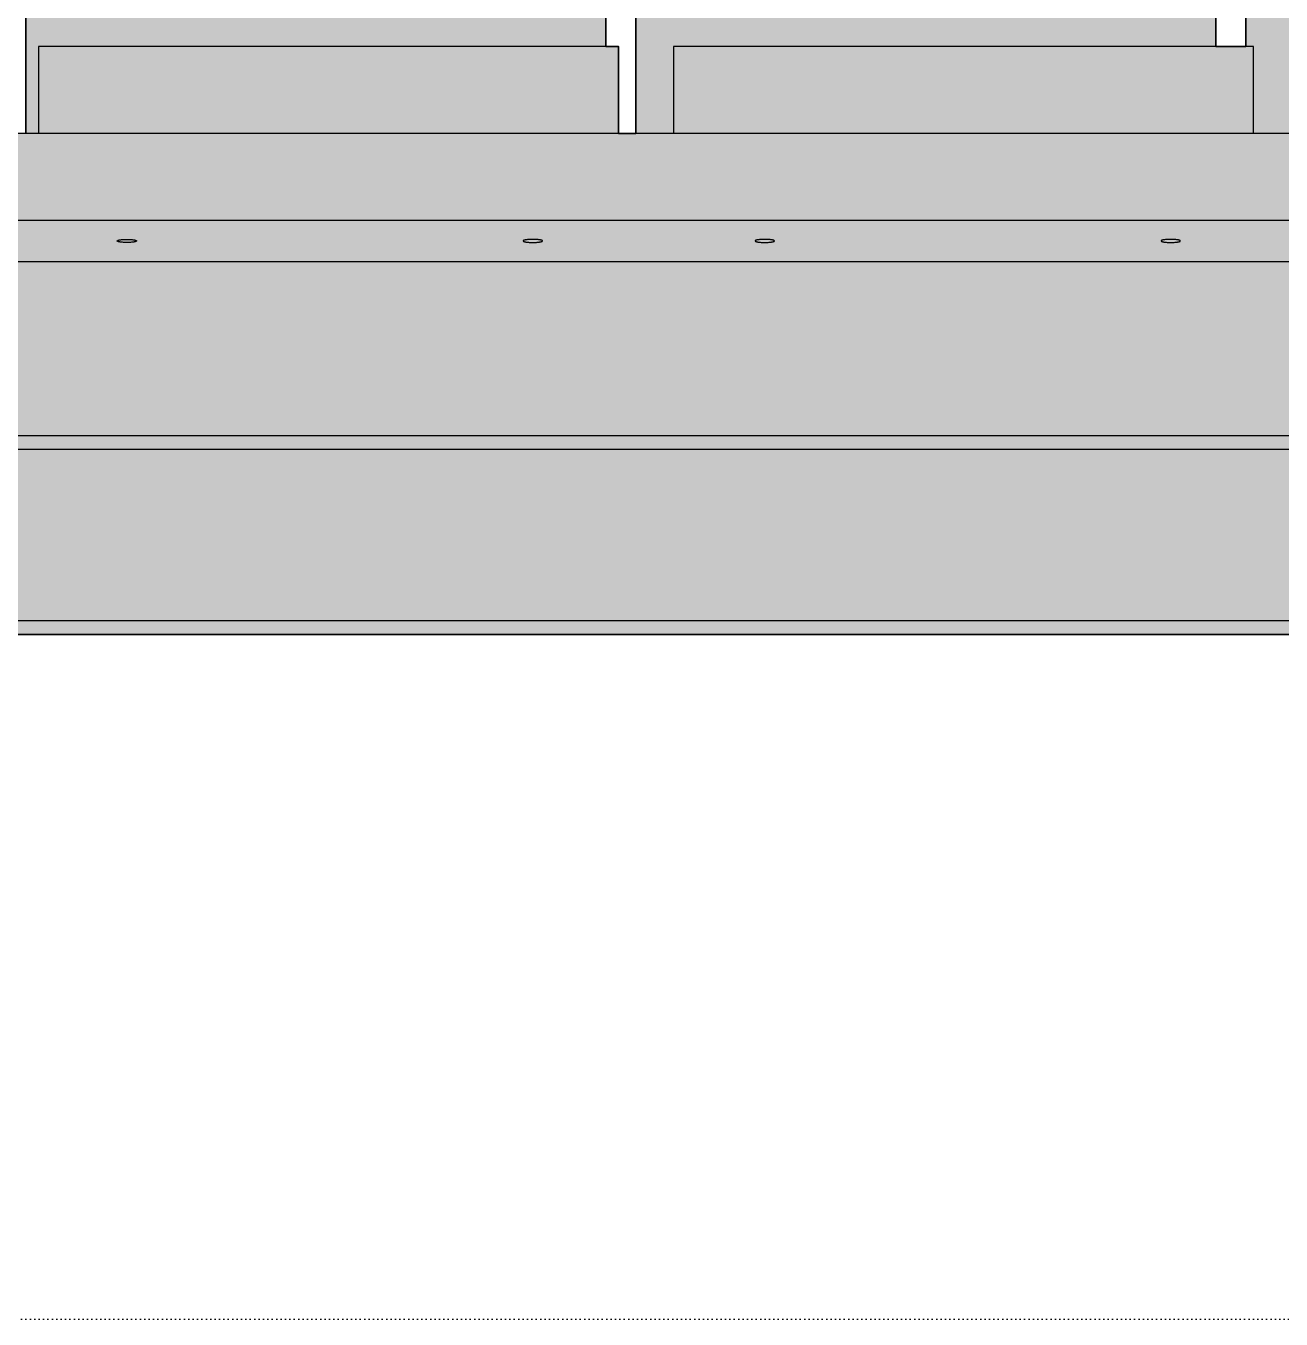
# Model space of a CAD drawing. Header units: millimetres. Extents: x 0 to 2520, y -1237 to 647.
# Drawn here: x 779.9 to 1093.7, y 0 to 323.3 of the extents above; entities that cross this region are included whole.
import ezdxf

# ---------------------------------------------------------------- set-up
doc = ezdxf.new("R2010")
doc.units = ezdxf.units.MM
doc.linetypes.add('Dots', pattern=[1, 0, -1])
doc.layers.add('Blocks', color=7, linetype='Continuous')
doc.layers.add('Blocks$Fill', color=7, linetype='Continuous', true_color=0xffffff)
for name, color, linetype, lineweight, true_color in [('Blocks$Inner', 7, 'Continuous', 25, 0x007f00), ('Blocks$Outline', 7, 'Continuous', 35, 0xff3f3f), ('Groud', 7, 'Dots', 25, 0x243775)]:
    doc.layers.add(name, color=color, linetype=linetype, lineweight=lineweight, true_color=true_color)

# ---------------------------------------------------------------- blocks, each defined once
blk = doc.blocks.new('Crate Sofa Front')
at = {"layer": 'Blocks$Fill'}
h = blk.add_hatch(color=256, dxfattribs=at)
h.paths.add_polyline_path([(1446.38, 4), (1448.38, 4), (1448.38, 470), (1448.38, 492), (1382.38, 492), (1382.38, 646.61), (1237.38, 646.61), (1237.38, 637.09), (1229.88, 637.09), (1229.88, 646.61), (1084.88, 646.61), (1084.88, 637.09), (1077.38, 637.09), (1077.38, 646.61), (932.38, 646.61), (932.38, 637.09), (924.88, 637.09), (924.88, 646.61), (779.88, 646.61), (779.88, 637.09), (772.38, 637.09), (772.38, 646.61), (627.38, 646.61), (627.38, 637.09), (619.88, 637.09), (619.88, 646.61), (474.88, 646.61), (474.88, 637.09), (467.38, 637.09), (467.38, 646.61), (322.38, 646.61), (322.38, 637.09), (314.88, 637.09), (314.88, 646.61), (169.88, 646.61), (169.88, 492), (103.88, 492), (103.88, 470), (103.88, 4), (105.88, 4), (106.32, 1.22), (106.33, 1.17), (106.34, 1.12), (106.36, 1.07), (106.37, 1.02), (106.39, 0.97), (106.41, 0.93), (106.43, 0.88), (106.45, 0.83), (106.47, 0.79), (106.5, 0.75), (106.52, 0.7), (106.55, 0.66), (106.58, 0.62), (106.61, 0.58), (106.64, 0.54), (106.67, 0.5), (106.71, 0.46), (106.74, 0.43), (106.78, 0.39), (106.82, 0.36), (106.86, 0.33), (106.9, 0.3), (106.94, 0.27), (106.98, 0.24), (107.02, 0.21), (107.07, 0.19), (107.11, 0.16), (107.16, 0.14), (107.2, 0.12), (107.25, 0.1), (107.3, 0.08), (107.35, 0.07), (107.39, 0.05), (107.44, 0.04), (107.49, 0.03), (107.54, 0.02), (107.59, 0.01), (107.64, 0.01), (107.69, 0), (107.74, 0), (107.79, 0), (122.02, 0), (122.07, 0), (122.12, 0.01), (122.17, 0.01), (122.22, 0.02), (122.27, 0.03), (122.32, 0.04), (122.37, 0.06), (122.42, 0.07), (122.47, 0.09), (122.52, 0.11), (122.57, 0.13), (122.61, 0.15), (122.66, 0.17), (122.71, 0.2), (122.75, 0.22), (122.79, 0.25), (122.84, 0.28), (122.88, 0.31), (122.92, 0.34), (122.96, 0.38), (123, 0.41), (123.03, 0.45), (123.07, 0.48), (123.1, 0.52), (123.14, 0.56), (123.17, 0.6), (123.2, 0.65), (123.23, 0.69), (123.25, 0.73), (123.28, 0.78), (123.3, 0.82), (123.33, 0.87), (123.35, 0.92), (123.37, 0.97), (123.38, 1.01), (123.4, 1.06), (123.41, 1.11), (123.43, 1.16), (123.44, 1.21), (123.45, 1.27), (123.88, 4), (125.88, 4), (125.88, 170), (147.88, 170), (147.88, 4), (149.88, 4), (150.32, 1.22), (150.33, 1.17), (150.34, 1.12), (150.36, 1.07), (150.37, 1.02), (150.39, 0.97), (150.41, 0.93), (150.43, 0.88), (150.45, 0.83), (150.47, 0.79), (150.5, 0.75), (150.52, 0.7), (150.55, 0.66), (150.58, 0.62), (150.61, 0.58), (150.64, 0.54), (150.67, 0.5), (150.71, 0.46), (150.74, 0.43), (150.78, 0.39), (150.82, 0.36), (150.86, 0.33), (150.9, 0.3), (150.94, 0.27), (150.98, 0.24), (151.02, 0.21), (151.07, 0.19), (151.11, 0.16), (151.16, 0.14), (151.2, 0.12), (151.25, 0.1), (151.3, 0.08), (151.35, 0.07), (151.39, 0.05), (151.44, 0.04), (151.49, 0.03), (151.54, 0.02), (151.59, 0.01), (151.64, 0.01), (151.69, 0), (151.74, 0), (151.79, 0), (166.02, 0), (166.07, 0), (166.12, 0.01), (166.17, 0.01), (166.22, 0.02), (166.27, 0.03), (166.32, 0.04), (166.37, 0.06), (166.42, 0.07), (166.47, 0.09), (166.52, 0.11), (166.57, 0.13), (166.61, 0.15), (166.66, 0.17), (166.71, 0.2), (166.75, 0.22), (166.79, 0.25), (166.84, 0.28), (166.88, 0.31), (166.92, 0.34), (166.96, 0.38), (167, 0.41), (167.03, 0.45), (167.07, 0.48), (167.1, 0.52), (167.14, 0.56), (167.17, 0.6), (167.2, 0.65), (167.23, 0.69), (167.25, 0.73), (167.28, 0.78), (167.3, 0.82), (167.33, 0.87), (167.35, 0.92), (167.37, 0.97), (167.38, 1.01), (167.4, 1.06), (167.41, 1.11), (167.43, 1.16), (167.44, 1.21), (167.45, 1.27), (167.88, 4), (169.88, 4), (169.88, 171.18), (1382.38, 171.18), (1382.38, 4), (1384.38, 4), (1384.82, 1.22), (1384.83, 1.17), (1384.84, 1.12), (1384.86, 1.07), (1384.87, 1.02), (1384.89, 0.97), (1384.91, 0.93), (1384.93, 0.88), (1384.95, 0.83), (1384.97, 0.79), (1385, 0.75), (1385.02, 0.7), (1385.05, 0.66), (1385.08, 0.62), (1385.11, 0.58), (1385.14, 0.54), (1385.17, 0.5), (1385.21, 0.46), (1385.24, 0.43), (1385.28, 0.39), (1385.32, 0.36), (1385.36, 0.33), (1385.4, 0.3), (1385.44, 0.27), (1385.48, 0.24), (1385.52, 0.21), (1385.57, 0.19), (1385.61, 0.16), (1385.66, 0.14), (1385.7, 0.12), (1385.75, 0.1), (1385.8, 0.08), (1385.85, 0.07), (1385.89, 0.05), (1385.94, 0.04), (1385.99, 0.03), (1386.04, 0.02), (1386.09, 0.01), (1386.14, 0.01), (1386.19, 0), (1386.24, 0), (1386.29, 0), (1400.52, 0), (1400.57, 0), (1400.62, 0.01), (1400.67, 0.01), (1400.72, 0.02), (1400.77, 0.03), (1400.82, 0.04), (1400.87, 0.06), (1400.92, 0.07), (1400.97, 0.09), (1401.02, 0.11), (1401.07, 0.13), (1401.11, 0.15), (1401.16, 0.17), (1401.21, 0.2), (1401.25, 0.22), (1401.29, 0.25), (1401.34, 0.28), (1401.38, 0.31), (1401.42, 0.34), (1401.46, 0.38), (1401.5, 0.41), (1401.53, 0.45), (1401.57, 0.48), (1401.6, 0.52), (1401.64, 0.56), (1401.67, 0.6), (1401.7, 0.65), (1401.73, 0.69), (1401.75, 0.73), (1401.78, 0.78), (1401.8, 0.82), (1401.83, 0.87), (1401.85, 0.92), (1401.87, 0.97), (1401.88, 1.01), (1401.9, 1.06), (1401.91, 1.11), (1401.93, 1.16), (1401.94, 1.21), (1401.95, 1.27), (1402.38, 4), (1404.38, 4), (1404.38, 170), (1426.38, 170), (1426.38, 4), (1428.38, 4), (1428.82, 1.22), (1428.83, 1.17), (1428.84, 1.12), (1428.86, 1.07), (1428.87, 1.02), (1428.89, 0.97), (1428.91, 0.93), (1428.93, 0.88), (1428.95, 0.83), (1428.97, 0.79), (1429, 0.75), (1429.02, 0.7), (1429.05, 0.66), (1429.08, 0.62), (1429.11, 0.58), (1429.14, 0.54), (1429.17, 0.5), (1429.21, 0.46), (1429.24, 0.43), (1429.28, 0.39), (1429.32, 0.36), (1429.36, 0.33), (1429.4, 0.3), (1429.44, 0.27), (1429.48, 0.24), (1429.52, 0.21), (1429.57, 0.19), (1429.61, 0.16), (1429.66, 0.14), (1429.7, 0.12), (1429.75, 0.1), (1429.8, 0.08), (1429.85, 0.07), (1429.89, 0.05), (1429.94, 0.04), (1429.99, 0.03), (1430.04, 0.02), (1430.09, 0.01), (1430.14, 0.01), (1430.19, 0), (1430.24, 0), (1430.29, 0), (1444.52, 0), (1444.57, 0), (1444.62, 0.01), (1444.67, 0.01), (1444.72, 0.02), (1444.77, 0.03), (1444.82, 0.04), (1444.87, 0.06), (1444.92, 0.07), (1444.97, 0.09), (1445.02, 0.11), (1445.07, 0.13), (1445.11, 0.15), (1445.16, 0.17), (1445.21, 0.2), (1445.25, 0.22), (1445.29, 0.25), (1445.34, 0.28), (1445.38, 0.31), (1445.42, 0.34), (1445.46, 0.38), (1445.5, 0.41), (1445.53, 0.45), (1445.57, 0.48), (1445.6, 0.52), (1445.64, 0.56), (1445.67, 0.6), (1445.7, 0.65), (1445.73, 0.69), (1445.75, 0.73), (1445.78, 0.78), (1445.8, 0.82), (1445.83, 0.87), (1445.85, 0.92), (1445.87, 0.97), (1445.88, 1.01), (1445.9, 1.06), (1445.91, 1.11), (1445.93, 1.16), (1445.94, 1.21), (1445.95, 1.27)], flags=0)
h.paths.add_polyline_path([(1426.38, 470), (1426.38, 315), (1404.41, 315), (1404.41, 318.17), (1404.38, 318.17), (1404.38, 470)], flags=0)
h.paths.add_polyline_path([(1237.38, 318.17), (1229.88, 318.17), (1229.88, 568.07), (1237.38, 568.07)], flags=0)
h.paths.add_polyline_path([(1077.38, 318.17), (1077.38, 577.6), (1084.88, 577.6), (1084.88, 318.17)], flags=0)
h.paths.add_polyline_path([(928.04, 296.44), (928.04, 318.17), (924.88, 318.17), (924.88, 568.07), (932.38, 568.07), (932.38, 296.44)], flags=0)
h.paths.add_polyline_path([(779.88, 296.44), (772.38, 296.44), (772.38, 568.07), (779.88, 568.07)], flags=0)
h.paths.add_polyline_path([(627.38, 318.17), (624.25, 318.17), (624.25, 296.44), (619.88, 296.44), (619.88, 568.07), (627.38, 568.07)], flags=0)
h.paths.add_polyline_path([(467.38, 318.17), (467.38, 568.07), (474.88, 568.07), (474.88, 318.17)], flags=0)
h.paths.add_polyline_path([(322.38, 318.17), (314.88, 318.17), (314.88, 568.07), (322.38, 568.07)], flags=0)
h.paths.add_polyline_path([(147.88, 470), (147.88, 318.17), (147.88, 315), (125.88, 315), (125.88, 470)], flags=0)
at = {"layer": 'Blocks$Inner'}
for p, q in [((147.88, 264.38), (1404.38, 264.38)), ((147.88, 220.93), (1404.38, 220.93)), ((147.88, 217.48), (1404.38, 217.48)), ((147.88, 174.62), (1404.38, 174.62)), ((147.88, 171.18), (1404.38, 171.18))]:
    blk.add_line(p, q, dxfattribs=at)
for points in [[(924.88, 318.17), (924.88, 646.61), (779.88, 646.61), (779.88, 296.44)], [(1077.38, 318.17), (1077.38, 646.61), (932.38, 646.61), (932.38, 296.44)], [(1229.88, 318.17), (1229.88, 646.61), (1084.88, 646.61), (1084.88, 318.17)], [(1404.41, 296.44), (147.88, 296.44), (147.88, 274.71), (1404.41, 274.71), (1404.41, 296.44), (1404.41, 318.17), (1259.41, 318.17), (1259.41, 296.44)], [(928.04, 296.44), (928.04, 318.17), (783.04, 318.17), (783.04, 296.44)], [(1086.83, 296.44), (1086.83, 318.17), (941.83, 318.17), (941.83, 296.44)], [(909.05, 269.58), (909.05, 269.55), (909.05, 269.55), (909.05, 269.55), (909.05, 269.55), (909.05, 269.56), (909.04, 269.56), (909.04, 269.56), (909.04, 269.56), (909.04, 269.56), (909.04, 269.57), (909.04, 269.57), (909.04, 269.57), (909.04, 269.57), (909.04, 269.58), (909.04, 269.58), (909.04, 269.58), (909.04, 269.58), (909.03, 269.58), (909.03, 269.59), (909.03, 269.59), (909.03, 269.59), (909.03, 269.59), (909.03, 269.6), (909.03, 269.6), (909.02, 269.6), (909.02, 269.6), (909.02, 269.6), (909.02, 269.61), (909.01, 269.61), (909.01, 269.61), (909.01, 269.61), (909.01, 269.62), (909, 269.62), (908.99, 269.63), (908.99, 269.63), (908.98, 269.64), (908.97, 269.64), (908.97, 269.65), (908.96, 269.65), (908.95, 269.65), (908.94, 269.66), (908.94, 269.66), (908.92, 269.67), (908.9, 269.68), (908.88, 269.69), (908.85, 269.7), (908.83, 269.71), (908.8, 269.72), (908.78, 269.73), (908.72, 269.74), (908.65, 269.76), (908.58, 269.78), (908.51, 269.79), (908.42, 269.81), (908.34, 269.82), (908.15, 269.85), (907.95, 269.87), (907.74, 269.89), (907.52, 269.91), (907.07, 269.93), (906.63, 269.94), (906.19, 269.93), (905.74, 269.91), (905.52, 269.89), (905.31, 269.87), (905.11, 269.85), (904.92, 269.82), (904.83, 269.81), (904.75, 269.79), (904.68, 269.78), (904.61, 269.76), (904.54, 269.74), (904.48, 269.73), (904.46, 269.72), (904.43, 269.71), (904.41, 269.7), (904.38, 269.69), (904.36, 269.68), (904.34, 269.67), (904.32, 269.66), (904.31, 269.66), (904.31, 269.65), (904.3, 269.65), (904.29, 269.65), (904.28, 269.64), (904.28, 269.64), (904.27, 269.63), (904.26, 269.63), (904.26, 269.62), (904.25, 269.62), (904.25, 269.61), (904.25, 269.61), (904.24, 269.61), (904.24, 269.61), (904.24, 269.6), (904.24, 269.6), (904.24, 269.6), (904.23, 269.6), (904.23, 269.6), (904.23, 269.59), (904.23, 269.59), (904.23, 269.59), (904.23, 269.59), (904.22, 269.58), (904.22, 269.58), (904.22, 269.58), (904.22, 269.58), (904.22, 269.58), (904.22, 269.57), (904.22, 269.57), (904.22, 269.57), (904.22, 269.57), (904.22, 269.56), (904.21, 269.56), (904.21, 269.56), (904.21, 269.56), (904.21, 269.56), (904.21, 269.55), (904.21, 269.55), (904.21, 269.55), (904.21, 269.55), (904.21, 269.54), (904.21, 269.54), (904.21, 269.54), (904.21, 269.54), (904.21, 269.54), (904.21, 269.53), (904.21, 269.53), (904.22, 269.53), (904.22, 269.53), (904.22, 269.53), (904.22, 269.52), (904.22, 269.52), (904.22, 269.52), (904.22, 269.52), (904.22, 269.51), (904.22, 269.51), (904.22, 269.51), (904.23, 269.51), (904.23, 269.51), (904.23, 269.5), (904.23, 269.5), (904.23, 269.5), (904.23, 269.5), (904.24, 269.49), (904.24, 269.49), (904.24, 269.49), (904.24, 269.49), (904.24, 269.48), (904.25, 269.48), (904.25, 269.48), (904.25, 269.48), (904.26, 269.47), (904.26, 269.47), (904.27, 269.46), (904.28, 269.46), (904.28, 269.45), (904.29, 269.45), (904.3, 269.44), (904.31, 269.44), (904.31, 269.43), (904.32, 269.43), (904.34, 269.42), (904.36, 269.41), (904.38, 269.4), (904.41, 269.39), (904.43, 269.39), (904.46, 269.38), (904.48, 269.37), (904.54, 269.35), (904.61, 269.33), (904.68, 269.32), (904.75, 269.3), (904.83, 269.29), (904.92, 269.27), (905.11, 269.24), (905.31, 269.22), (905.52, 269.2), (905.74, 269.18), (906.19, 269.16), (906.63, 269.16), (907.07, 269.16), (907.52, 269.18), (907.74, 269.2), (907.95, 269.22), (908.15, 269.24), (908.34, 269.27), (908.42, 269.29), (908.51, 269.3), (908.58, 269.32), (908.65, 269.33), (908.72, 269.35), (908.78, 269.37), (908.8, 269.38), (908.83, 269.39), (908.85, 269.39), (908.88, 269.4), (908.9, 269.41), (908.92, 269.42), (908.94, 269.43), (908.94, 269.43), (908.95, 269.44), (908.96, 269.44), (908.97, 269.45), (908.97, 269.45), (908.98, 269.46), (908.99, 269.46), (908.99, 269.47), (909, 269.47), (909.01, 269.48), (909.01, 269.48), (909.01, 269.48), (909.01, 269.48), (909.02, 269.49), (909.02, 269.49), (909.02, 269.49), (909.02, 269.49), (909.03, 269.5), (909.03, 269.5), (909.03, 269.5), (909.03, 269.5), (909.03, 269.51), (909.03, 269.51), (909.03, 269.51), (909.04, 269.51), (909.04, 269.51), (909.04, 269.52), (909.04, 269.52), (909.04, 269.52), (909.04, 269.52), (909.04, 269.53), (909.04, 269.53), (909.04, 269.53), (909.04, 269.53), (909.04, 269.53), (909.04, 269.54), (909.05, 269.54), (909.05, 269.54), (909.05, 269.54), (909.05, 269.54), (909.05, 269.55)], [(967.04, 269.58), (967.04, 269.55), (967.04, 269.55), (967.04, 269.55), (967.04, 269.55), (967.04, 269.56), (967.04, 269.56), (967.04, 269.56), (967.04, 269.56), (967.04, 269.56), (967.04, 269.57), (967.04, 269.57), (967.03, 269.57), (967.03, 269.57), (967.03, 269.58), (967.03, 269.58), (967.03, 269.58), (967.03, 269.58), (967.03, 269.58), (967.03, 269.59), (967.03, 269.59), (967.02, 269.59), (967.02, 269.59), (967.02, 269.6), (967.02, 269.6), (967.02, 269.6), (967.02, 269.6), (967.01, 269.6), (967.01, 269.61), (967.01, 269.61), (967.01, 269.61), (967, 269.61), (967, 269.62), (966.99, 269.62), (966.99, 269.63), (966.98, 269.63), (966.98, 269.64), (966.97, 269.64), (966.96, 269.65), (966.95, 269.65), (966.95, 269.65), (966.94, 269.66), (966.93, 269.66), (966.91, 269.67), (966.89, 269.68), (966.87, 269.69), (966.85, 269.7), (966.82, 269.71), (966.8, 269.72), (966.77, 269.73), (966.71, 269.74), (966.65, 269.76), (966.57, 269.78), (966.5, 269.79), (966.42, 269.81), (966.33, 269.82), (966.15, 269.85), (965.95, 269.87), (965.73, 269.89), (965.51, 269.91), (965.06, 269.93), (964.62, 269.94), (964.18, 269.93), (963.73, 269.91), (963.51, 269.89), (963.3, 269.87), (963.1, 269.85), (962.91, 269.82), (962.83, 269.81), (962.75, 269.79), (962.67, 269.78), (962.6, 269.76), (962.54, 269.74), (962.48, 269.73), (962.45, 269.72), (962.42, 269.71), (962.4, 269.7), (962.38, 269.69), (962.35, 269.68), (962.34, 269.67), (962.32, 269.66), (962.31, 269.66), (962.3, 269.65), (962.29, 269.65), (962.28, 269.65), (962.28, 269.64), (962.27, 269.64), (962.26, 269.63), (962.26, 269.63), (962.25, 269.62), (962.25, 269.62), (962.24, 269.61), (962.24, 269.61), (962.24, 269.61), (962.23, 269.61), (962.23, 269.6), (962.23, 269.6), (962.23, 269.6), (962.23, 269.6), (962.23, 269.6), (962.22, 269.59), (962.22, 269.59), (962.22, 269.59), (962.22, 269.59), (962.22, 269.58), (962.22, 269.58), (962.22, 269.58), (962.21, 269.58), (962.21, 269.58), (962.21, 269.57), (962.21, 269.57), (962.21, 269.57), (962.21, 269.57), (962.21, 269.56), (962.21, 269.56), (962.21, 269.56), (962.21, 269.56), (962.21, 269.56), (962.21, 269.55), (962.21, 269.55), (962.21, 269.55), (962.21, 269.55), (962.21, 269.54), (962.21, 269.54), (962.21, 269.54), (962.21, 269.54), (962.21, 269.54), (962.21, 269.53), (962.21, 269.53), (962.21, 269.53), (962.21, 269.53), (962.21, 269.53), (962.21, 269.52), (962.21, 269.52), (962.21, 269.52), (962.21, 269.52), (962.22, 269.51), (962.22, 269.51), (962.22, 269.51), (962.22, 269.51), (962.22, 269.51), (962.22, 269.5), (962.22, 269.5), (962.23, 269.5), (962.23, 269.5), (962.23, 269.49), (962.23, 269.49), (962.23, 269.49), (962.23, 269.49), (962.24, 269.48), (962.24, 269.48), (962.24, 269.48), (962.25, 269.48), (962.25, 269.47), (962.26, 269.47), (962.26, 269.46), (962.27, 269.46), (962.28, 269.45), (962.28, 269.45), (962.29, 269.44), (962.3, 269.44), (962.31, 269.43), (962.32, 269.43), (962.34, 269.42), (962.35, 269.41), (962.38, 269.4), (962.4, 269.39), (962.42, 269.39), (962.45, 269.38), (962.48, 269.37), (962.54, 269.35), (962.6, 269.33), (962.67, 269.32), (962.75, 269.3), (962.83, 269.29), (962.91, 269.27), (963.1, 269.24), (963.3, 269.22), (963.51, 269.2), (963.73, 269.18), (964.18, 269.16), (964.62, 269.16), (965.06, 269.16), (965.51, 269.18), (965.73, 269.2), (965.95, 269.22), (966.15, 269.24), (966.33, 269.27), (966.42, 269.29), (966.5, 269.3), (966.57, 269.32), (966.65, 269.33), (966.71, 269.35), (966.77, 269.37), (966.8, 269.38), (966.82, 269.39), (966.85, 269.39), (966.87, 269.4), (966.89, 269.41), (966.91, 269.42), (966.93, 269.43), (966.94, 269.43), (966.95, 269.44), (966.95, 269.44), (966.96, 269.45), (966.97, 269.45), (966.98, 269.46), (966.98, 269.46), (966.99, 269.47), (966.99, 269.47), (967, 269.48), (967, 269.48), (967.01, 269.48), (967.01, 269.48), (967.01, 269.49), (967.01, 269.49), (967.02, 269.49), (967.02, 269.49), (967.02, 269.5), (967.02, 269.5), (967.02, 269.5), (967.02, 269.5), (967.03, 269.51), (967.03, 269.51), (967.03, 269.51), (967.03, 269.51), (967.03, 269.51), (967.03, 269.52), (967.03, 269.52), (967.03, 269.52), (967.03, 269.52), (967.04, 269.53), (967.04, 269.53), (967.04, 269.53), (967.04, 269.53), (967.04, 269.53), (967.04, 269.54), (967.04, 269.54), (967.04, 269.54), (967.04, 269.54), (967.04, 269.54), (967.04, 269.55)], [(1068.53, 269.58), (1068.53, 269.55), (1068.53, 269.55), (1068.53, 269.55), (1068.53, 269.55), (1068.53, 269.56), (1068.53, 269.56), (1068.53, 269.56), (1068.53, 269.56), (1068.53, 269.56), (1068.53, 269.57), (1068.52, 269.57), (1068.52, 269.57), (1068.52, 269.57), (1068.52, 269.58), (1068.52, 269.58), (1068.52, 269.58), (1068.52, 269.58), (1068.52, 269.58), (1068.52, 269.59), (1068.51, 269.59), (1068.51, 269.59), (1068.51, 269.59), (1068.51, 269.6), (1068.51, 269.6), (1068.51, 269.6), (1068.5, 269.6), (1068.5, 269.6), (1068.5, 269.61), (1068.5, 269.61), (1068.5, 269.61), (1068.49, 269.61), (1068.49, 269.62), (1068.48, 269.62), (1068.48, 269.63), (1068.47, 269.63), (1068.46, 269.64), (1068.46, 269.64), (1068.45, 269.65), (1068.44, 269.65), (1068.44, 269.65), (1068.43, 269.66), (1068.42, 269.66), (1068.4, 269.67), (1068.38, 269.68), (1068.36, 269.69), (1068.34, 269.7), (1068.31, 269.71), (1068.29, 269.72), (1068.26, 269.73), (1068.2, 269.74), (1068.13, 269.76), (1068.06, 269.78), (1067.99, 269.79), (1067.91, 269.81), (1067.82, 269.82), (1067.63, 269.85), (1067.43, 269.87), (1067.22, 269.89), (1067, 269.91), (1066.55, 269.93), (1066.11, 269.94), (1065.67, 269.93), (1065.22, 269.91), (1065, 269.89), (1064.79, 269.87), (1064.59, 269.85), (1064.4, 269.82), (1064.32, 269.81), (1064.24, 269.79), (1064.16, 269.78), (1064.09, 269.76), (1064.02, 269.74), (1063.97, 269.73), (1063.94, 269.72), (1063.91, 269.71), (1063.89, 269.7), (1063.87, 269.69), (1063.84, 269.68), (1063.82, 269.67), (1063.81, 269.66), (1063.8, 269.66), (1063.79, 269.65), (1063.78, 269.65), (1063.77, 269.65), (1063.77, 269.64), (1063.76, 269.64), (1063.75, 269.63), (1063.75, 269.63), (1063.74, 269.62), (1063.74, 269.62), (1063.73, 269.61), (1063.73, 269.61), (1063.73, 269.61), (1063.72, 269.61), (1063.72, 269.6), (1063.72, 269.6), (1063.72, 269.6), (1063.72, 269.6), (1063.71, 269.6), (1063.71, 269.59), (1063.71, 269.59), (1063.71, 269.59), (1063.71, 269.59), (1063.71, 269.58), (1063.71, 269.58), (1063.7, 269.58), (1063.7, 269.58), (1063.7, 269.58), (1063.7, 269.57), (1063.7, 269.57), (1063.7, 269.57), (1063.7, 269.57), (1063.7, 269.56), (1063.7, 269.56), (1063.7, 269.56), (1063.7, 269.56), (1063.7, 269.56), (1063.7, 269.55), (1063.7, 269.55), (1063.7, 269.55), (1063.7, 269.55), (1063.7, 269.54), (1063.7, 269.54), (1063.7, 269.54), (1063.7, 269.54), (1063.7, 269.54), (1063.7, 269.53), (1063.7, 269.53), (1063.7, 269.53), (1063.7, 269.53), (1063.7, 269.53), (1063.7, 269.52), (1063.7, 269.52), (1063.7, 269.52), (1063.7, 269.52), (1063.7, 269.51), (1063.71, 269.51), (1063.71, 269.51), (1063.71, 269.51), (1063.71, 269.51), (1063.71, 269.5), (1063.71, 269.5), (1063.71, 269.5), (1063.72, 269.5), (1063.72, 269.49), (1063.72, 269.49), (1063.72, 269.49), (1063.72, 269.49), (1063.73, 269.48), (1063.73, 269.48), (1063.73, 269.48), (1063.74, 269.48), (1063.74, 269.47), (1063.75, 269.47), (1063.75, 269.46), (1063.76, 269.46), (1063.77, 269.45), (1063.77, 269.45), (1063.78, 269.44), (1063.79, 269.44), (1063.8, 269.43), (1063.81, 269.43), (1063.82, 269.42), (1063.84, 269.41), (1063.87, 269.4), (1063.89, 269.39), (1063.91, 269.39), (1063.94, 269.38), (1063.97, 269.37), (1064.02, 269.35), (1064.09, 269.33), (1064.16, 269.32), (1064.24, 269.3), (1064.32, 269.29), (1064.4, 269.27), (1064.59, 269.24), (1064.79, 269.22), (1065, 269.2), (1065.22, 269.18), (1065.67, 269.16), (1066.11, 269.16), (1066.55, 269.16), (1067, 269.18), (1067.22, 269.2), (1067.43, 269.22), (1067.63, 269.24), (1067.82, 269.27), (1067.91, 269.29), (1067.99, 269.3), (1068.06, 269.32), (1068.13, 269.33), (1068.2, 269.35), (1068.26, 269.37), (1068.29, 269.38), (1068.31, 269.39), (1068.34, 269.39), (1068.36, 269.4), (1068.38, 269.41), (1068.4, 269.42), (1068.42, 269.43), (1068.43, 269.43), (1068.44, 269.44), (1068.44, 269.44), (1068.45, 269.45), (1068.46, 269.45), (1068.46, 269.46), (1068.47, 269.46), (1068.48, 269.47), (1068.48, 269.47), (1068.49, 269.48), (1068.49, 269.48), (1068.5, 269.48), (1068.5, 269.48), (1068.5, 269.49), (1068.5, 269.49), (1068.5, 269.49), (1068.51, 269.49), (1068.51, 269.5), (1068.51, 269.5), (1068.51, 269.5), (1068.51, 269.5), (1068.51, 269.51), (1068.52, 269.51), (1068.52, 269.51), (1068.52, 269.51), (1068.52, 269.51), (1068.52, 269.52), (1068.52, 269.52), (1068.52, 269.52), (1068.52, 269.52), (1068.52, 269.53), (1068.53, 269.53), (1068.53, 269.53), (1068.53, 269.53), (1068.53, 269.53), (1068.53, 269.54), (1068.53, 269.54), (1068.53, 269.54), (1068.53, 269.54), (1068.53, 269.54), (1068.53, 269.55)]]:
    blk.add_lwpolyline(points, dxfattribs=at)
blk.add_lwpolyline([(802.72, 269.55), (802.72, 269.55), (802.72, 269.55), (802.72, 269.56), (802.72, 269.56), (802.73, 269.56), (802.73, 269.56), (802.73, 269.56), (802.73, 269.57), (802.73, 269.57), (802.73, 269.57), (802.73, 269.57), (802.73, 269.58), (802.73, 269.58), (802.73, 269.58), (802.73, 269.58), (802.73, 269.58), (802.74, 269.59), (802.74, 269.59), (802.74, 269.59), (802.74, 269.59), (802.74, 269.6), (802.74, 269.6), (802.75, 269.6), (802.75, 269.6), (802.75, 269.6), (802.75, 269.61), (802.75, 269.61), (802.76, 269.61), (802.76, 269.61), (802.76, 269.62), (802.77, 269.62), (802.78, 269.63), (802.78, 269.63), (802.79, 269.64), (802.79, 269.64), (802.8, 269.65), (802.81, 269.65), (802.82, 269.65), (802.83, 269.66), (802.83, 269.66), (802.85, 269.67), (802.87, 269.68), (802.89, 269.69), (802.92, 269.7), (802.94, 269.71), (802.97, 269.72), (802.99, 269.73), (803.05, 269.74), (803.12, 269.76), (803.19, 269.78), (803.26, 269.79), (803.35, 269.81), (803.43, 269.82), (803.62, 269.85), (803.82, 269.87), (804.03, 269.89), (804.25, 269.91), (804.7, 269.93), (805.14, 269.94), (805.58, 269.93), (806.03, 269.91), (806.25, 269.89), (806.46, 269.87), (806.66, 269.85), (806.85, 269.82), (806.94, 269.81), (807.02, 269.79), (807.09, 269.78), (807.16, 269.76), (807.23, 269.74), (807.29, 269.73), (807.31, 269.72), (807.34, 269.71), (807.36, 269.7), (807.39, 269.69), (807.41, 269.68), (807.43, 269.67), (807.45, 269.66), (807.46, 269.66), (807.46, 269.65), (807.47, 269.65), (807.48, 269.65), (807.49, 269.64), (807.49, 269.64), (807.5, 269.63), (807.51, 269.63), (807.51, 269.62), (807.52, 269.62), (807.52, 269.61), (807.52, 269.61), (807.53, 269.61), (807.53, 269.61), (807.53, 269.6), (807.53, 269.6), (807.53, 269.6), (807.54, 269.6), (807.54, 269.6), (807.54, 269.59), (807.54, 269.59), (807.54, 269.59), (807.54, 269.59), (807.55, 269.58), (807.55, 269.58), (807.55, 269.58), (807.55, 269.58), (807.55, 269.58), (807.55, 269.57), (807.55, 269.57), (807.55, 269.57), (807.55, 269.57), (807.55, 269.56), (807.55, 269.56), (807.56, 269.56), (807.56, 269.56), (807.56, 269.56), (807.56, 269.55), (807.56, 269.55), (807.56, 269.55), (807.56, 269.55), (807.56, 269.54), (807.56, 269.54), (807.56, 269.54), (807.56, 269.54), (807.56, 269.54), (807.56, 269.53), (807.55, 269.53), (807.55, 269.53), (807.55, 269.53), (807.55, 269.53), (807.55, 269.52), (807.55, 269.52), (807.55, 269.52), (807.55, 269.52), (807.55, 269.51), (807.55, 269.51), (807.55, 269.51), (807.54, 269.51), (807.54, 269.51), (807.54, 269.5), (807.54, 269.5), (807.54, 269.5), (807.54, 269.5), (807.53, 269.49), (807.53, 269.49), (807.53, 269.49), (807.53, 269.49), (807.53, 269.48), (807.52, 269.48), (807.52, 269.48), (807.52, 269.48), (807.51, 269.47), (807.51, 269.47), (807.5, 269.46), (807.49, 269.46), (807.49, 269.45), (807.48, 269.45), (807.47, 269.44), (807.46, 269.44), (807.46, 269.43), (807.45, 269.43), (807.43, 269.42), (807.41, 269.41), (807.39, 269.4), (807.36, 269.39), (807.34, 269.39), (807.31, 269.38), (807.29, 269.37), (807.23, 269.35), (807.16, 269.33), (807.09, 269.32), (807.02, 269.3), (806.94, 269.29), (806.85, 269.27), (806.66, 269.24), (806.46, 269.22), (806.25, 269.2), (806.03, 269.18), (805.58, 269.16), (805.14, 269.16), (804.7, 269.16), (804.25, 269.18), (804.03, 269.2), (803.82, 269.22), (803.62, 269.24), (803.43, 269.27), (803.35, 269.29), (803.26, 269.3), (803.19, 269.32), (803.12, 269.33), (803.05, 269.35), (802.99, 269.37), (802.97, 269.38), (802.94, 269.39), (802.92, 269.39), (802.89, 269.4), (802.87, 269.41), (802.85, 269.42), (802.83, 269.43), (802.83, 269.43), (802.82, 269.44), (802.81, 269.44), (802.8, 269.45), (802.79, 269.45), (802.79, 269.46), (802.78, 269.46), (802.78, 269.47), (802.77, 269.47), (802.76, 269.48), (802.76, 269.48), (802.76, 269.48), (802.75, 269.48), (802.75, 269.49), (802.75, 269.49), (802.75, 269.49), (802.75, 269.49), (802.74, 269.5), (802.74, 269.5), (802.74, 269.5), (802.74, 269.5), (802.74, 269.51), (802.74, 269.51), (802.73, 269.51), (802.73, 269.51), (802.73, 269.51), (802.73, 269.52), (802.73, 269.52), (802.73, 269.52), (802.73, 269.52), (802.73, 269.53), (802.73, 269.53), (802.73, 269.53), (802.73, 269.53), (802.73, 269.53), (802.72, 269.54), (802.72, 269.54), (802.72, 269.54), (802.72, 269.54), (802.72, 269.54), (802.72, 269.55)], close=True, dxfattribs=at)
at = {"layer": 'Blocks$Outline'}
for points in [[(1077.38, 318.17), (1077.38, 577.6)], [(1084.88, 577.6), (1084.88, 318.17)], [(779.88, 568.07), (779.88, 296.44)], [(924.88, 318.17), (924.88, 568.07)], [(932.38, 568.07), (932.38, 296.44)], [(928.04, 296.44), (928.04, 318.17), (924.88, 318.17)], [(1084.88, 318.17), (1077.38, 318.17)], [(932.38, 296.44), (928.04, 296.44)], [(169.88, 171.18), (1382.38, 171.18)]]:
    blk.add_lwpolyline(points, dxfattribs=at)

msp = doc.modelspace()

# ---------------------------------------------------------------- linework, layer by layer
at = {"layer": 'Groud'}
msp.add_lwpolyline([(0, 0), (1552.26, 0)], dxfattribs=at)

# ---------------------------------------------------------------- block references
at = {"layer": 'Blocks'}
msp.add_blockref('Crate Sofa Front', (0, 0), dxfattribs=at)

doc.saveas('drawing.dxf')
